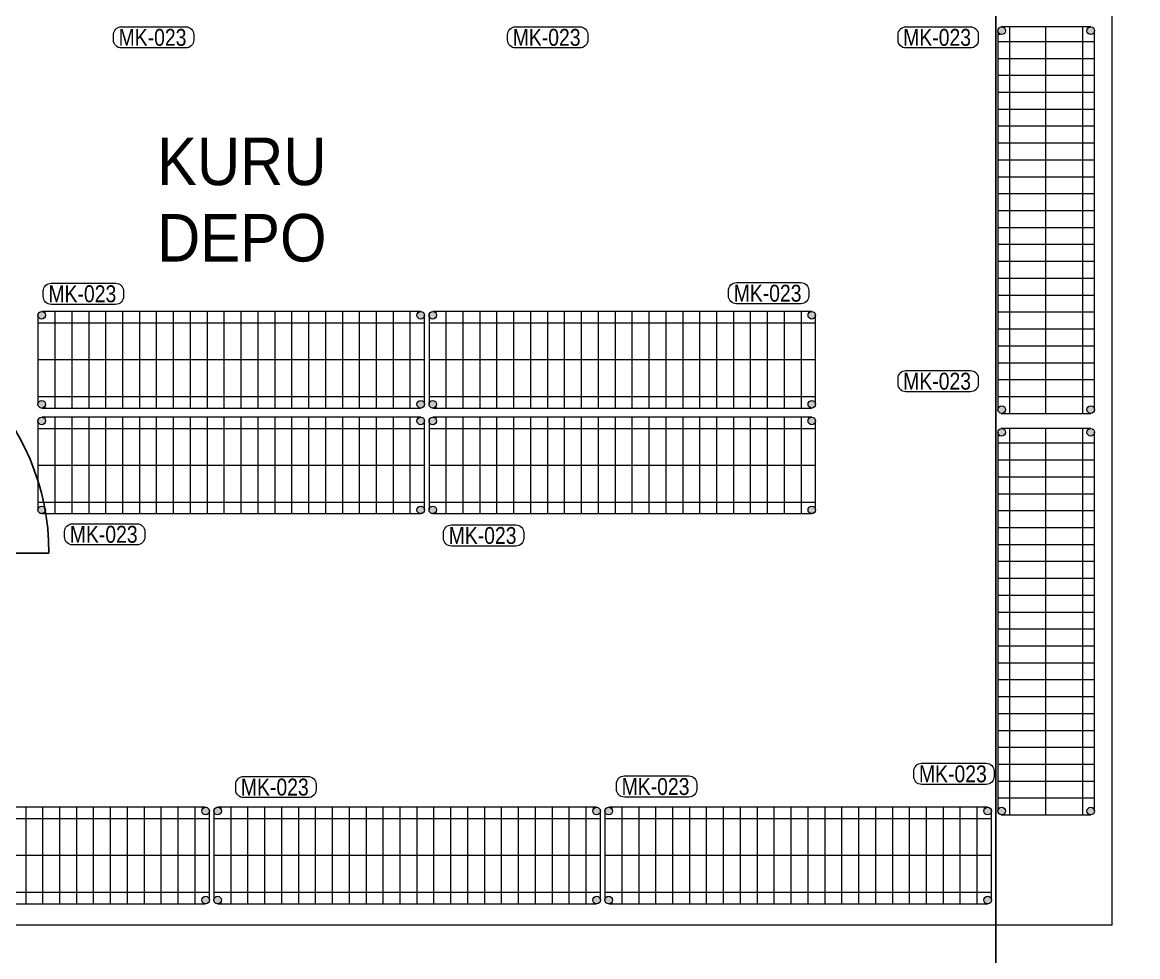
# Model space of a CAD drawing. Extents: x -5598 to 26293, y -3808 to 13850.
# Drawn here: x -1071 to -543, y 5875 to 6317 of the extents above; entities that cross this region are included whole.
import ezdxf
from ezdxf.enums import TextEntityAlignment as Align

# ---------------------------------------------------------------- set-up
doc = ezdxf.new("R2010")
doc.units = 0
doc.header["$LTSCALE"] = 100
doc.header["$MEASUREMENT"] = 0
for name, pattern in [('( Hidden )', [0.375, 0.25, -0.125]), ('DOT', [0.25, 0, -0.25]), ('HIDDEN', [0.375, 0.25, -0.125])]:
    doc.linetypes.add(name, pattern=pattern)
for name, color, linetype, lineweight in [('AD', 5, 'Continuous', 9), ('AK', 7, 'Continuous', 15), ('AP', 6, 'Continuous', 15), ('Y-DUVAR GAZBETON', 161, 'Continuous', 20)]:
    doc.layers.add(name, color=color, linetype=linetype, lineweight=lineweight)
for name, color, linetype in [('IZ', 7, 'Continuous'), ('KA-PEN-5 @ 1', 5, 'Continuous'), ('KOLON', 7, 'Continuous'), ('OLCU DIS', 7, 'Continuous')]:
    doc.layers.add(name, color=color, linetype=linetype)
doc.styles.add('OLC-50', font='romans.shx', dxfattribs={"width": 0.5, "height": 0.15})
doc.styles.add('olcu', font='romans.shx', dxfattribs={"width": 0.5})
doc.styles.add('POZ TEXT', font='ARIALN.TTF', dxfattribs={"height": 8})
doc.styles.get("Standard").update_dxf_attribs({"font": 'arial.ttf'})
doc.dimstyles.new('1-200', dxfattribs={"dimtxt": 40, "dimasz": 2, "dimexe": 0, "dimexo": 0, "dimgap": 10, "dimtad": 1, "dimdec": 4, "dimrnd": 0.1, "dimzin": 9, "dimdsep": 46, "dimtxsty": 'olcu', "dimblk1": 'SOL', "dimblk2": 'SAG', "dimsah": 1, "dimcen": 0, "dimse1": 1, "dimse2": 1, "dimclre": 13, "dimadec": 0, "dimazin": 0, "dimtfac": 1, "dimtdec": 4, "dimtix": 1, "dimtmove": 2, "dimatfit": 2, "dimldrblk": 'SOL', "dimfxl": 0, "dimtolj": 1, "dimarcsym": 0})

# ---------------------------------------------------------------- blocks, each defined once
blk = doc.blocks.new('TASIYICI SISTEM (1.BODRUM KAT)')
at = {"layer": 'IZ', "color": 8, "linetype": '( Hidden )'}
blk.add_lwpolyline([(-5890, -10120), (-6490, -10120), (-6490, -4715), (-6490, -60), (-6090, -60), (-6090, -5485), (-6220, -5485), (-6220, -6445), (-6090, -6445), (-6090, -7605), (-5990, -7605), (-5990, -7750), (-5890, -7750)], close=True, dxfattribs=at)
at = {"layer": 'IZ', "color": 8, "linetype": 'HIDDEN'}
blk.add_lwpolyline([(-7810, -4715), (-6490, -4715), (-6490, -10120), (-7810, -10120)], close=True, dxfattribs=at)
blk = doc.blocks.new('SOL')
at = {"color": 0}
for p, q in [((0, 30), (0, -6.96)), ((7.58, 0), (-6.97, 0))]:
    blk.add_line(p, q, dxfattribs=at)
blk.add_circle((0, 0), 3, dxfattribs=at)
blk = doc.blocks.new('SAG')
at = {"color": 0}
for p, q in [((0, -30), (0, 6.96)), ((7.58, 0), (-6.97, 0))]:
    blk.add_line(p, q, dxfattribs=at)
blk.add_circle((0, 0), 3, dxfattribs=at)
blk = doc.blocks.new('*D332')
at = {"layer": 'OLCU DIS', "color": 0, "lineweight": -2, "transparency": 16777216}
blk.add_line((21268, -935), (-2968, -935), dxfattribs=at)
at = {"layer": 'OLCU DIS', "color": 0, "lineweight": -2, "transparency": 16777216, "xscale": 2, "yscale": 2, "zscale": 2, "rotation": 180}
blk.add_blockref('SAG', (-2970, -935), dxfattribs=at)
at = {"layer": 'OLCU DIS', "color": 0, "lineweight": -2, "transparency": 16777216, "xscale": 2, "yscale": 2, "zscale": 2}
blk.add_blockref('SOL', (21270, -935), dxfattribs=at)
at = {"layer": 'OLCU DIS', "color": 0, "transparency": 16777216, "insert": (9295.64, -905), "char_height": 40, "attachment_point": 5, "style": 'olcu'}
blk.add_mtext('\\A1;24240', dxfattribs=at)
blk = doc.blocks.new('*U573')
at = {"color": 0, "lineweight": -2}
for p, q in [((-3, 18), (-3, 132)), ((-107, 18), (-107, 14)), ((-13.1, 18), (-13.1, 14)), ((-60, 7.5), (-60, 7.5))]:
    blk.add_line(p, q, dxfattribs=at)
at = {"color": 0, "linetype": 'DOT', "ltscale": 0.1}
blk.add_line((-120, 0), (0, 0), dxfattribs=at)
at = {"color": 0, "lineweight": -2}
for points in [[(-120, 15), (-120, 18), (-117, 18), (-117, 14), (-115, 14), (-115, 1), (-117, 1), (-117, -3), (-120, -3), (-120, 0)], [(0, 15), (0, 18), (-3, 18), (-3, 14), (-5, 14), (-5, 1), (-3, 1), (-3, -3), (0, -3), (0, 0)]]:
    blk.add_lwpolyline(points, dxfattribs=at)
blk.add_lwpolyline([(-117, 18), (-117, 14), (-3, 14), (-3, 18)], close=True, dxfattribs=at)
blk.add_arc((-3, 18), 114, 90, 180, dxfattribs=at)
at = {"style": 'OLC-50', "width": 0.5, "flags": 1}
for tag, p in [('K-NO', (-182.76, -83.82)), ('K-KANRENK', (-2.31, -88.79)), ('K-BLOK', (-183.43, -120.56)), ('K-KASRENK', (-1.25, -126.74)), ('K-KAT', (-184.31, -156.03)), ('K-TAMACILMA', (-2.77, -165.71)), ('K-MAHALKOD', (-183.25, -193.98)), ('K-FOTOSEL', (-1.83, -201.71)), ('K-MAHALAD', (-184.78, -232.95)), ('K-HERMETIK', (0.08, -236.3)), ('K-ACILISYON', (-183.83, -268.95)), ('K-HIDROLIK', (-2.21, -270.16)), ('K-YANGIN', (-181.93, -303.54)), ('K-KART', (-0.38, -303.83)), ('K-KANATTIP', (-184.21, -337.41)), ('K-BAND', (-1.83, -345.67)), ('K-KANATMALZ', (-182.39, -371.07)), ('K-MENFEZ', (0.08, -380.26)), ('K-KASAMALZ', (-181.37, -410.06)), ('K-PBAR', (-2.21, -414.12)), ('K-KASATIP', (-182.05, -446.79)), ('K-ELEKTRIKLI', (-0.38, -447.79)), ('K-DUVAR', (-182.05, -485.23)), ('K-TIP', (-0.38, -486.44)), ('K-REZ1', (-0.38, -524.33)), ('K-REZ2', (-0.38, -560.76)), ('K-REZ3', (-0.38, -600.74))]:
    blk.add_attdef(tag, p, '', height=30, dxfattribs=at)
blk = doc.blocks.new('46x183')
at = {"layer": 'AD'}
h = blk.add_hatch(color=1, dxfattribs=at)
h.paths.add_polyline_path([(19.1, 181.1, 1), (22.7, 181.1, 1)])
h.paths.add_polyline_path([(-23, 181.1, 1), (-19.4, 181.1, 1)])
h.paths.add_polyline_path([(-23, 1.8, 1), (-19.4, 1.8, 1)])
h.paths.add_polyline_path([(22.7, 1.8, 1), (19.1, 1.8, 1)])
at = {"layer": 'AD', "color": 1}
blk.add_line((0, 182.9), (0, 0), dxfattribs=at)
for points in [[(-22.93, 181.6), (-23, 181.6)], [(-23, 181.1), (-23, 1.8)], [(-22.19, 179.6), (-23, 179.6)], [(-22.19, 179.6), (-23, 179.6)], [(21.2, 182.9), (-21.2, 182.9)], [(17.65, 182.9), (-17.95, 182.9)], [(-17.5, 182.9), (-17.5, 0)], [(17.2, 0), (17.2, 182.9)], [(22.7, 179.6), (21.89, 179.6)], [(22.7, 179.6), (21.89, 179.6)], [(22.7, 181.6), (22.63, 181.6)], [(22.7, 1.8), (22.7, 181.1)], [(22.7, 174.9), (-23, 174.9)], [(22.7, 174.9), (-23, 174.9)], [(22.7, 166.9), (-23, 166.9)], [(22.7, 166.9), (-23, 166.9)], [(22.7, 158.9), (-23, 158.9)], [(22.7, 158.9), (-23, 158.9)], [(22.7, 150.9), (-23, 150.9)], [(22.7, 150.9), (-23, 150.9)], [(22.7, 142.9), (-23, 142.9)], [(22.7, 142.9), (-23, 142.9)], [(22.7, 134.9), (-23, 134.9)], [(22.7, 134.9), (-23, 134.9)], [(22.7, 126.9), (-23, 126.9)], [(22.7, 126.9), (-23, 126.9)], [(22.7, 118.9), (-23, 118.9)], [(22.7, 118.9), (-23, 118.9)], [(22.7, 110.9), (-23, 110.9)], [(22.7, 110.9), (-23, 110.9)], [(22.7, 102.9), (-23, 102.9)], [(22.7, 102.9), (-23, 102.9)], [(22.7, 94.9), (-23, 94.9)], [(22.7, 94.9), (-23, 94.9)], [(22.7, 86.9), (-23, 86.9)], [(22.7, 86.9), (-23, 86.9)], [(22.7, 78.9), (-23, 78.9)], [(22.7, 78.9), (-23, 78.9)], [(22.7, 70.9), (-23, 70.9)], [(22.7, 70.9), (-23, 70.9)], [(22.7, 62.9), (-23, 62.9)], [(22.7, 62.9), (-23, 62.9)], [(22.7, 54.9), (-23, 54.9)], [(22.7, 54.9), (-23, 54.9)], [(22.7, 46.9), (-23, 46.9)], [(22.7, 38.9), (-23, 38.9)], [(22.7, 30.9), (-23, 30.9)], [(22.7, 22.9), (-23, 22.9)], [(22.7, 14.9), (-23, 14.9)], [(22.7, 6.9), (-23, 6.9)], [(-22.95, 1.4), (-23, 1.4)], [(-21.2, 0), (21.2, 0)], [(22.7, 3.4), (21.72, 3.4)], [(22.7, 1.4), (22.65, 1.4)]]:
    blk.add_lwpolyline(points, dxfattribs=at)
for centre in [(-21.2, 181.1), (20.9, 181.1), (-21.2, 1.8), (20.9, 1.8)]:
    blk.add_circle(centre, 1.8, dxfattribs=at)
blk = doc.blocks.new('POZ_X')
at = {"layer": 'AP'}
blk.add_lwpolyline([(12.75, 10), (-17.75, 10, 0.414214), (-21.5, 6.25), (-21.5, 3.75, 0.414214), (-17.75, 0), (12.75, 0, 0.414214), (16.5, 3.75), (16.5, 6.25, 0.414214)], format="xyb", close=True, dxfattribs=at)
at = {"layer": 'AP', "style": 'POZ TEXT'}
blk.add_attdef('POZ_NO', text='', height=8, dxfattribs=at).set_placement((-3, 5), align=Align.MIDDLE_CENTER)
at = {"layer": 'AP', "style": 'POZ TEXT', "flags": 1}
blk.add_attdef('URUN_ADI', text='', height=7, dxfattribs=at).set_placement((-3, -4.34), align=Align.MIDDLE_CENTER)

msp = doc.modelspace()

# ---------------------------------------------------------------- linework, layer by layer
at = {"layer": 'Y-DUVAR GAZBETON'}
msp.add_line((-555, 5890.00004), (-1174.99999, 5890.00004), dxfattribs=at)
msp.add_lwpolyline([(-555, 5890.00004), (-555, 6320.00002)], dxfattribs=at)

# ---------------------------------------------------------------- block references
at = {"layer": 'AK'}
for p, rotation in [((-586.34944, 6315.00002), 180), ((-880.29592, 6157.65003), 90), ((-695.29592, 6157.65003), 90), ((-880.29592, 6107.65003), 90), ((-695.29592, 6107.65003), 90), ((-586.34944, 6125.00002), 180), ((-982.1, 5923.00004), 90), ((-797.1, 5923.00004), 90), ((-612.1, 5923.00004), 90)]:
    msp.add_blockref('46x183', p, dxfattribs=dict(at, rotation=rotation))
at = {"layer": 'AP', "ltscale": 6}
ref = msp.add_blockref('POZ_X', (-1005.99553, 6315.03481), dxfattribs=dict(at, xscale=-1, rotation=180))
ref.add_attrib('POZ_NO', 'MK-023', dxfattribs={"height": 8, "style": 'POZ TEXT'}).set_placement((-1008.99553, 6310.03481), align=Align.MIDDLE_CENTER)
ref = msp.add_blockref('POZ_X', (-819.55286, 6315.03481), dxfattribs=dict(at, xscale=-1, rotation=180))
ref.add_attrib('POZ_NO', 'MK-023', dxfattribs={"height": 8, "style": 'POZ TEXT'}).set_placement((-822.55286, 6310.03481), align=Align.MIDDLE_CENTER)
ref = msp.add_blockref('POZ_X', (-634.82503, 6315.03481), dxfattribs=dict(at, xscale=-1, rotation=180))
ref.add_attrib('POZ_NO', 'MK-023', dxfattribs={"height": 8, "style": 'POZ TEXT'}).set_placement((-637.82503, 6310.03481), align=Align.MIDDLE_CENTER)
ref = msp.add_blockref('POZ_X', (-1039.19555, 6193.704), dxfattribs=dict(at, xscale=-1, rotation=180))
ref.add_attrib('POZ_NO', 'MK-023', dxfattribs={"height": 8, "style": 'POZ TEXT'}).set_placement((-1042.19555, 6188.704), align=Align.MIDDLE_CENTER)
ref = msp.add_blockref('POZ_X', (-715.02507, 6193.97737), dxfattribs=dict(at, xscale=-1, rotation=180))
ref.add_attrib('POZ_NO', 'MK-023', dxfattribs={"height": 8, "style": 'POZ TEXT'}).set_placement((-718.02507, 6188.97737), align=Align.MIDDLE_CENTER)
ref = msp.add_blockref('POZ_X', (-634.82503, 6152.34214), dxfattribs=dict(at, xscale=-1, rotation=180))
ref.add_attrib('POZ_NO', 'MK-023', dxfattribs={"height": 8, "style": 'POZ TEXT'}).set_placement((-637.82503, 6147.34214), align=Align.MIDDLE_CENTER)
ref = msp.add_blockref('POZ_X', (-1029.09398, 6079.88234), dxfattribs=dict(at, xscale=-1, rotation=180))
ref.add_attrib('POZ_NO', 'MK-023', dxfattribs={"height": 8, "style": 'POZ TEXT'}).set_placement((-1032.09398, 6074.88234), align=Align.MIDDLE_CENTER)
ref = msp.add_blockref('POZ_X', (-849.85696, 6079.31864), dxfattribs=dict(at, xscale=-1, rotation=180))
ref.add_attrib('POZ_NO', 'MK-023', dxfattribs={"height": 8, "style": 'POZ TEXT'}).set_placement((-852.85696, 6074.31864), align=Align.MIDDLE_CENTER)
ref = msp.add_blockref('POZ_X', (-627.36717, 5966.52228), dxfattribs=dict(at, xscale=-1, rotation=180))
ref.add_attrib('POZ_NO', 'MK-023', dxfattribs={"height": 8, "style": 'POZ TEXT'}).set_placement((-630.36717, 5961.52228), align=Align.MIDDLE_CENTER)
ref = msp.add_blockref('POZ_X', (-948.14913, 5960.27521), dxfattribs=dict(at, xscale=-1, rotation=180))
ref.add_attrib('POZ_NO', 'MK-023', dxfattribs={"height": 8, "style": 'POZ TEXT'}).set_placement((-951.14913, 5955.27521), align=Align.MIDDLE_CENTER)
ref = msp.add_blockref('POZ_X', (-768.02735, 5960.52533), dxfattribs=dict(at, xscale=-1, rotation=180))
ref.add_attrib('POZ_NO', 'MK-023', dxfattribs={"height": 8, "style": 'POZ TEXT'}).set_placement((-771.02735, 5955.52533), align=Align.MIDDLE_CENTER)
at = {"layer": 'KA-PEN-5 @ 1', "rotation": 270}
msp.add_blockref('*U573', (-1190.0001, 6063), dxfattribs=at)
at = {"layer": 'KOLON'}
msp.add_blockref('TASIYICI SISTEM (1.BODRUM KAT)', (5880, 12320), dxfattribs=at)

# ---------------------------------------------------------------- texts
at = {"layer": 'AP', "color": 1, "ltscale": 0.2, "width": 0.9}
for s, p in [('KURU', (-1006.84643, 6240.09949)), ('DEPO', (-1006.84643, 6203.95522))]:
    msp.add_text(s, height=22.5, dxfattribs=at).set_placement(p)

# ---------------------------------------------------------------- dimensions: what is measured, and where the dimension line sits
at = {"layer": 'OLCU DIS', "color": 7}
dim = msp.add_linear_dim(base=(-2970, -935), p1=(21270, -635), p2=(-2970, 7535), dimstyle='1-200', dxfattribs=at)
dim.commit()
dim.dimension.update_dxf_attribs({"geometry": '*D332', "text_midpoint": (9295.63768, -905), "dimtype": 160})

doc.saveas('drawing.dxf')
